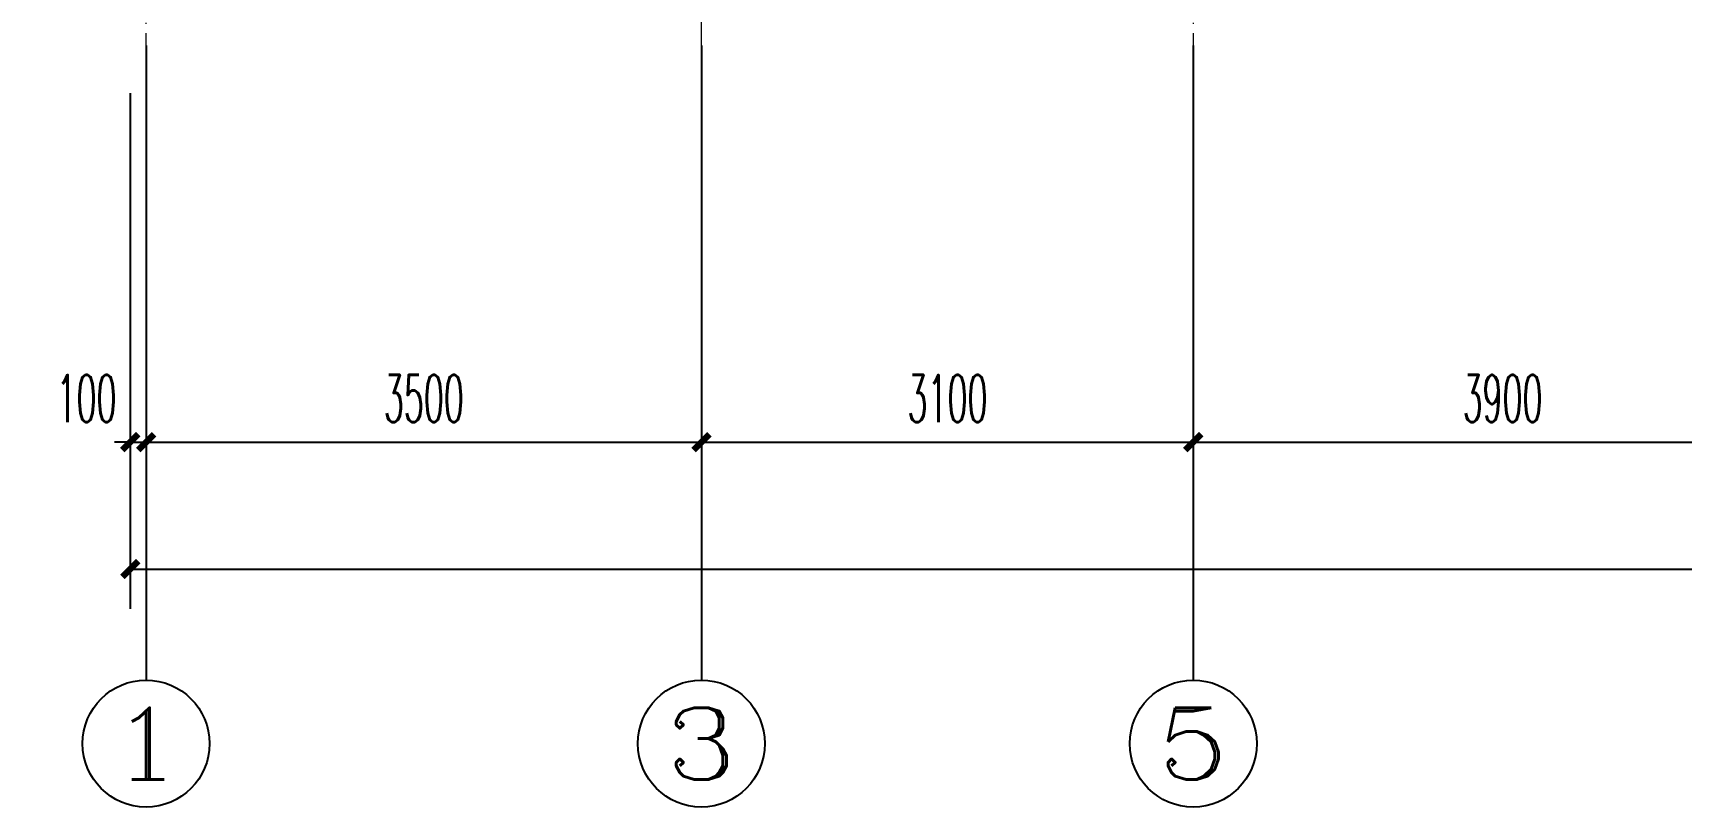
# Model space of a CAD drawing. Extents: x 27938 to 650306, y -92720 to 1524912.
# Drawn here: x 271404 to 281791, y 357524 to 362403 of the extents above; entities that cross this region are included whole.
import ezdxf
from ezdxf.enums import TextEntityAlignment as Align

# ---------------------------------------------------------------- set-up
doc = ezdxf.new("R2010")
doc.units = 0
doc.header["$LTSCALE"] = 1000
doc.header["$MEASUREMENT"] = 0
doc.linetypes.add('DOTE', pattern=[2.42, 2, -0.2, 0.02, -0.2])
doc.layers.add('AXIS', color=3, linetype='Continuous')
doc.layers.add('AXIS_TEXT', color=4, linetype='Continuous')
doc.layers.add('DOTE', color=19, linetype='DOTE', lineweight=9)
doc.styles.add('_TCH_AXIS', font='COMPLEX', dxfattribs={"bigfont": 'GBCBIG'})
doc.styles.add('_TCH_DIM_T3', font='SIMPLEX.shx', dxfattribs={"width": 0.494118, "bigfont": 'GBCBIG.shx'})
doc.styles.add('COMPLEX', font='COMPLEX')
doc.dimstyles.new('_TCH_ARCH&&100', dxfattribs={"dimtxt": 297.5, "dimasz": 100, "dimexe": 250, "dimexo": 300, "dimgap": 126.25, "dimtad": 1, "dimdec": 0, "dimzin": 0, "dimdsep": 46, "dimtxsty": '_TCH_DIM_T3', "dimblk": 'ARCHTICK', "dimcen": 0.09, "dimclrt": 4, "dimazin": 2, "dimtfac": 1, "dimtdec": 0, "dimtix": 1, "dimtmove": 2, "dimatfit": 3, "dimfxl": 1, "dimtolj": 1, "dimtzin": 0, "dimarcsym": 0})

# ---------------------------------------------------------------- blocks, each defined once
blk = doc.blocks.new('FGDGDRGSDGDG')
at = {"layer": 'DOTE', "linetype": 'DOTE', "ltscale": 0.3}
for p, q in [((490182, 529998), (490182, 513948)), ((496782, 529998), (496782, 513948)), ((493682, 522348), (493682, 513948))]:
    blk.add_line(p, q, dxfattribs=at)
blk = doc.blocks.new('_ArchTick')
at = {"color": 0, "linetype": 'ByBlock', "const_width": 0.4}
blk.add_lwpolyline([(-0.5, -0.5), (0.5, 0.5)], dxfattribs=at)
blk = doc.blocks.new('*D1150')
at = {"layer": 'AXIS', "color": 0, "lineweight": -2}
for p, q in [((272017, 362024), (272017, 359574)), ((272117, 362024), (272117, 359574)), ((272017, 359824), (271917, 359824)), ((272017, 359824), (272117, 359824)), ((272117, 359824), (272217, 359824))]:
    blk.add_line(p, q, dxfattribs=at)
at = {"layer": 'Defpoints', "color": 0}
for p in [(272017, 362324), (272117, 362324), (272117, 359824)]:
    blk.add_point(p, dxfattribs=at)
at = {"layer": 'AXIS', "color": 0, "lineweight": -2, "xscale": 100, "yscale": 100, "zscale": 100}
blk.add_blockref('_ArchTick', (272017, 359824), dxfattribs=at)
at = {"layer": 'AXIS', "color": 0, "lineweight": -2, "xscale": 100, "yscale": 100, "zscale": 100, "rotation": 180}
blk.add_blockref('_ArchTick', (272117, 359824), dxfattribs=at)
at = {"layer": 'AXIS', "color": 4, "insert": (271742, 360099), "char_height": 297.5, "attachment_point": 5, "style": '_TCH_DIM_T3'}
blk.add_mtext('\\A1;100', dxfattribs=at)
blk = doc.blocks.new('*D1151')
at = {"layer": 'AXIS', "color": 0, "lineweight": -2}
for p, q in [((272117, 362024), (272117, 359574)), ((275617, 362024), (275617, 359574)), ((272117, 359824), (275617, 359824))]:
    blk.add_line(p, q, dxfattribs=at)
at = {"layer": 'Defpoints', "color": 0}
for p in [(272117, 362324), (275617, 362324), (275617, 359824)]:
    blk.add_point(p, dxfattribs=at)
at = {"layer": 'AXIS', "color": 0, "lineweight": -2, "xscale": 100, "yscale": 100, "zscale": 100, "rotation": 180}
blk.add_blockref('_ArchTick', (272117, 359824), dxfattribs=at)
at = {"layer": 'AXIS', "color": 0, "lineweight": -2, "xscale": 100, "yscale": 100, "zscale": 100}
blk.add_blockref('_ArchTick', (275617, 359824), dxfattribs=at)
at = {"layer": 'AXIS', "color": 4, "insert": (273867, 360099), "char_height": 297.5, "attachment_point": 5, "style": '_TCH_DIM_T3'}
blk.add_mtext('\\A1;3500', dxfattribs=at)
blk = doc.blocks.new('*D1152')
at = {"layer": 'AXIS', "color": 0, "lineweight": -2}
for p, q in [((275617, 362024), (275617, 359574)), ((278717, 362024), (278717, 359574)), ((275617, 359824), (278717, 359824))]:
    blk.add_line(p, q, dxfattribs=at)
at = {"layer": 'Defpoints', "color": 0}
for p in [(275617, 362324), (278717, 362324), (278717, 359824)]:
    blk.add_point(p, dxfattribs=at)
at = {"layer": 'AXIS', "color": 0, "lineweight": -2, "xscale": 100, "yscale": 100, "zscale": 100, "rotation": 180}
blk.add_blockref('_ArchTick', (275617, 359824), dxfattribs=at)
at = {"layer": 'AXIS', "color": 0, "lineweight": -2, "xscale": 100, "yscale": 100, "zscale": 100}
blk.add_blockref('_ArchTick', (278717, 359824), dxfattribs=at)
at = {"layer": 'AXIS', "color": 4, "insert": (277167, 360099), "char_height": 297.5, "attachment_point": 5, "style": '_TCH_DIM_T3'}
blk.add_mtext('\\A1;3100', dxfattribs=at)
blk = doc.blocks.new('*D1153')
at = {"layer": 'AXIS', "color": 0, "lineweight": -2}
for p, q in [((278717, 362024), (278717, 359574)), ((282617, 362024), (282617, 359574)), ((278717, 359824), (282617, 359824))]:
    blk.add_line(p, q, dxfattribs=at)
at = {"layer": 'Defpoints', "color": 0}
for p in [(278717, 362324), (282617, 362324), (282617, 359824)]:
    blk.add_point(p, dxfattribs=at)
at = {"layer": 'AXIS', "color": 0, "lineweight": -2, "xscale": 100, "yscale": 100, "zscale": 100, "rotation": 180}
blk.add_blockref('_ArchTick', (278717, 359824), dxfattribs=at)
at = {"layer": 'AXIS', "color": 0, "lineweight": -2, "xscale": 100, "yscale": 100, "zscale": 100}
blk.add_blockref('_ArchTick', (282617, 359824), dxfattribs=at)
at = {"layer": 'AXIS', "color": 4, "insert": (280667, 360099), "char_height": 297.5, "attachment_point": 5, "style": '_TCH_DIM_T3'}
blk.add_mtext('\\A1;3900', dxfattribs=at)
blk = doc.blocks.new('*D1159')
at = {"layer": 'AXIS', "color": 0, "lineweight": -2}
for p, q in [((272017, 362024), (272017, 358774)), ((327017, 362024), (327017, 358774)), ((272017, 359024), (327017, 359024))]:
    blk.add_line(p, q, dxfattribs=at)
at = {"layer": 'Defpoints', "color": 0}
for p in [(272017, 362324), (327017, 362324), (327017, 359024)]:
    blk.add_point(p, dxfattribs=at)
at = {"layer": 'AXIS', "color": 0, "lineweight": -2, "xscale": 100, "yscale": 100, "zscale": 100, "rotation": 180}
blk.add_blockref('_ArchTick', (272017, 359024), dxfattribs=at)
at = {"layer": 'AXIS', "color": 0, "lineweight": -2, "xscale": 100, "yscale": 100, "zscale": 100}
blk.add_blockref('_ArchTick', (327017, 359024), dxfattribs=at)
at = {"layer": 'AXIS', "color": 4, "insert": (299517, 359299), "char_height": 297.5, "attachment_point": 5, "style": '_TCH_DIM_T3'}
blk.add_mtext('\\A1;55000', dxfattribs=at)
blk = doc.blocks.new('_AXISO')
blk.add_circle((0, 0), 0.5)
at = {"layer": 'AXIS_TEXT', "style": 'COMPLEX', "width": 1.041667}
blk.add_attdef('A', text='', height=0.56, dxfattribs=at).set_placement((-0.25, -0.28), (0.25, -0.28), align=Align.FIT)

msp = doc.modelspace()

# ---------------------------------------------------------------- linework, layer by layer
at = {"layer": 'AXIS'}
for p, q in [((272116.6, 362323.7), (272116.6, 358323.7)), ((275616.6, 362323.7), (275616.6, 358323.7)), ((278716.6, 362323.7), (278716.6, 358323.7))]:
    msp.add_line(p, q, dxfattribs=at)

# ---------------------------------------------------------------- block references
msp.add_blockref('FGDGDRGSDGDG', (-218065.9, -151624.7))
ref = msp.add_blockref('_AXISO', (272116.6, 357923.7), dxfattribs=dict(at, xscale=800, yscale=800, zscale=800))
ref.add_attrib('A', '1', dxfattribs={"layer": 'AXIS_TEXT', "height": 452.5, "style": '_TCH_AXIS', "width": 2.333333}).set_placement((271890.3, 357697.5), (272342.9, 357697.5), align=Align.FIT)
ref = msp.add_blockref('_AXISO', (275616.6, 357923.7), dxfattribs=dict(at, xscale=800, yscale=800, zscale=800))
ref.add_attrib('A', '3', dxfattribs={"layer": 'AXIS_TEXT', "height": 452.5, "style": '_TCH_AXIS', "width": 1.5}).set_placement((275390.3, 357697.5), (275842.9, 357697.5), align=Align.FIT)
ref = msp.add_blockref('_AXISO', (278716.6, 357923.7), dxfattribs=dict(at, xscale=800, yscale=800, zscale=800))
ref.add_attrib('A', '5', dxfattribs={"layer": 'AXIS_TEXT', "height": 452.5, "style": '_TCH_AXIS', "width": 1.5}).set_placement((278490.3, 357697.5), (278942.9, 357697.5), align=Align.FIT)

# ---------------------------------------------------------------- dimensions: what is measured, and where the dimension line sits
dim = msp.add_linear_dim(base=(272116.6, 359823.7), p1=(272016.6, 362323.7), p2=(272116.6, 362323.7), angle=0, dimstyle='_TCH_ARCH&&100', dxfattribs=at)
dim.commit()
dim.dimension.update_dxf_attribs({"geometry": '*D1150', "text_midpoint": (271741.6, 360098.7), "dimtype": 129})
for p1, p2, distance, picture, middle in [((272016.6, 362323.7), (327016.6, 362323.7), -3300, '*D1159', (299516.6, 359298.7)), ((272116.6, 362323.7), (275616.6, 362323.7), -2500, '*D1151', (273866.6, 360098.7)), ((275616.6, 362323.7), (278716.6, 362323.7), -2500, '*D1152', (277166.6, 360098.7)), ((278716.6, 362323.7), (282616.6, 362323.7), -2500, '*D1153', (280666.6, 360098.7))]:
    dim = msp.add_aligned_dim(p1=p1, p2=p2, distance=distance, dimstyle='_TCH_ARCH&&100', dxfattribs=at)
    dim.commit()
    dim.dimension.update_dxf_attribs({"geometry": picture, "text_midpoint": middle})

doc.saveas('drawing.dxf')
